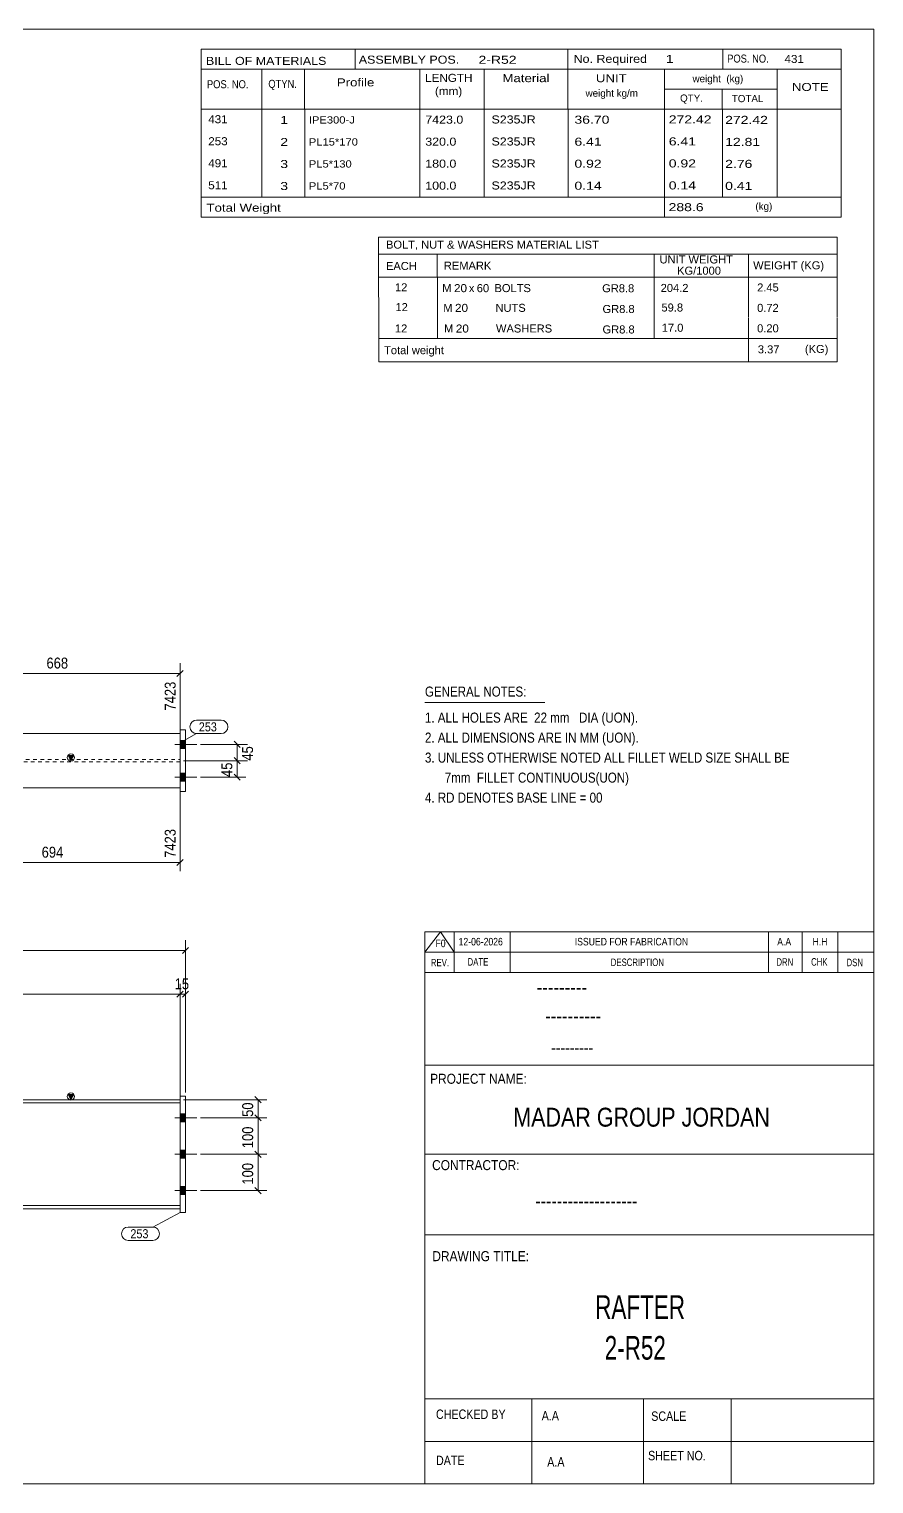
# Model space of a CAD drawing. Header units: millimetres. Extents: x 2 to 579, y 1 to 405.
# Drawn here: x 346.6 to 579, y 5 to 405 of the extents above; entities that cross this region are included whole.
import ezdxf

# ---------------------------------------------------------------- set-up
doc = ezdxf.new("R2010")
doc.units = ezdxf.units.MM
doc.linetypes.add('XKITLINE00', pattern=[0])
doc.linetypes.add('XKITLINE01', pattern=[4, 1, -1, 1, -1])
for name, color, linetype, lineweight in [('Bolt', 3, 'Continuous', 0), ('Dimensions', 7, 'Continuous', 0), ('DrawingSheet', 5, 'Continuous', 0), ('OtherObjectType', 7, 'Continuous', 0), ('Part', 2, 'Continuous', 0), ('PartMark', 7, 'Continuous', 0)]:
    doc.layers.add(name, color=color, linetype=linetype, lineweight=lineweight)
doc.styles.add('@ARIAL_UNICODE_MS_BOLD', font='ARIAL.TTF')
doc.styles.add('ARIAL', font='ARIAL.TTF')
doc.styles.add('ARIAL_NARROW', font='ARIALN.TTF')
doc.styles.add('COMIC_SANS_MS_BOLD', font='COMICBD.TTF')
doc.styles.add('SWIS721_EX_BT', font='ARIAL.TTF')
doc.styles.add('SWISSE', font='ARIAL.TTF')

# ---------------------------------------------------------------- blocks, each defined once
blk = doc.blocks.new('*A2')
at = {"layer": 'Bolt'}
for points in [[(389.63, 104.54), (388.13, 104.54), (388.13, 106.74), (389.63, 106.74)], [(389.63, 104.54), (388.13, 104.54), (388.13, 106.74), (389.63, 106.74)], [(389.63, 94.54), (388.13, 94.54), (388.13, 96.74), (389.63, 96.74)], [(389.63, 94.54), (388.13, 94.54), (388.13, 96.74), (389.63, 96.74)], [(389.63, 84.54), (388.13, 84.54), (388.13, 86.74), (389.63, 86.74)], [(389.63, 84.54), (388.13, 84.54), (388.13, 86.74), (389.63, 86.74)]]:
    blk.add_hatch(color=3, dxfattribs=at).paths.add_polyline_path(points, flags=17)
at = {"layer": 'Bolt', "color": 3, "linetype": 'XKITLINE00', "lineweight": 0}
for p, q in [((392.73, 105.64), (386.73, 105.64)), ((392.73, 105.64), (386.73, 105.64)), ((389.63, 106.74), (388.13, 106.74)), ((389.63, 106.74), (388.13, 106.74)), ((389.63, 104.54), (388.13, 104.54)), ((389.63, 104.54), (388.13, 104.54)), ((389.63, 96.74), (388.13, 96.74)), ((389.63, 96.74), (388.13, 96.74)), ((392.73, 95.64), (386.73, 95.64)), ((392.73, 95.64), (386.73, 95.64)), ((389.63, 94.54), (388.13, 94.54)), ((389.63, 94.54), (388.13, 94.54)), ((392.73, 85.64), (386.73, 85.64)), ((392.73, 85.64), (386.73, 85.64)), ((389.63, 86.74), (388.13, 86.74)), ((389.63, 86.74), (388.13, 86.74)), ((389.63, 84.54), (388.13, 84.54)), ((389.63, 84.54), (388.13, 84.54))]:
    blk.add_line(p, q, dxfattribs=at)
blk = doc.blocks.new('*A6')
at = {"layer": 'Part'}
blk.add_hatch(color=2, dxfattribs=at).paths.add_polyline_path([(357.33, 112.04), (358.93, 112.04), (358.13, 110.64)], flags=17)
at = {"layer": 'Part', "color": 2, "linetype": 'XKITLINE00', "lineweight": 0}
for p, q in [((358.13, 110.64), (357.33, 112.04)), ((357.33, 112.04), (358.93, 112.04)), ((358.93, 112.04), (358.13, 110.64)), ((105.75, 110.64), (68.45, 110.64)), ((68.45, 109.74), (105.75, 109.74)), ((189.69, 110.64), (105.85, 110.64)), ((105.85, 109.74), (189.69, 109.74)), ((273.64, 110.64), (189.79, 110.64)), ((189.79, 109.74), (273.64, 109.74)), ((388.13, 110.64), (273.74, 110.64)), ((273.74, 109.74), (388.13, 109.74)), ((105.75, 81.54), (68.45, 81.54)), ((105.75, 80.64), (68.45, 80.64)), ((189.69, 81.54), (105.85, 81.54)), ((189.69, 80.64), (105.85, 80.64)), ((273.64, 81.54), (189.79, 81.54)), ((273.64, 80.64), (189.79, 80.64)), ((388.13, 81.54), (273.74, 81.54)), ((388.13, 80.64), (273.74, 80.64))]:
    blk.add_line(p, q, dxfattribs=at)
at = {"layer": 'Part', "color": 7, "linetype": 'XKITLINE01', "lineweight": 0}
for p, q in [((68.45, 80.64), (68.45, 110.64)), ((388.13, 81.54), (388.13, 110.64)), ((388.13, 80.64), (388.13, 81.54))]:
    blk.add_line(p, q, dxfattribs=at)
at = {"layer": 'Part', "color": 2, "linetype": 'XKITLINE00', "lineweight": 0}
blk.add_circle((358.13, 111.54), 1, dxfattribs=at)
blk = doc.blocks.new('*A8')
at = {"layer": 'Part', "color": 2, "linetype": 'XKITLINE00', "lineweight": 0}
for p, q in [((388.13, 111.64), (389.63, 111.64)), ((388.13, 111.64), (388.13, 79.64)), ((389.63, 79.64), (389.63, 111.64)), ((389.63, 79.64), (388.13, 79.64)), ((388.13, 79.64), (388.13, 79.64)), ((389.63, 79.64), (389.63, 79.64))]:
    blk.add_line(p, q, dxfattribs=at)
at = {"layer": 'Part', "color": 7, "linetype": 'XKITLINE01', "lineweight": 0}
for p, q in [((388.13, 111.64), (388.13, 111.64)), ((389.63, 111.64), (388.13, 111.64)), ((389.63, 111.64), (389.63, 111.64)), ((388.13, 79.64), (389.63, 79.64))]:
    blk.add_line(p, q, dxfattribs=at)
blk = doc.blocks.new('*A16')
at = {"layer": 'Bolt'}
for points in [[(388.13, 209.44), (389.63, 209.44), (389.63, 207.24), (388.13, 207.24)], [(388.13, 209.44), (389.63, 209.44), (389.63, 207.24), (388.13, 207.24)], [(388.13, 209.44), (389.63, 209.44), (389.63, 207.24), (388.13, 207.24)], [(388.13, 200.44), (389.63, 200.44), (389.63, 198.24), (388.13, 198.24)], [(388.13, 200.44), (389.63, 200.44), (389.63, 198.24), (388.13, 198.24)], [(388.13, 200.44), (389.63, 200.44), (389.63, 198.24), (388.13, 198.24)]]:
    blk.add_hatch(color=3, dxfattribs=at).paths.add_polyline_path(points, flags=17)
at = {"layer": 'Bolt', "color": 3, "linetype": 'XKITLINE00', "lineweight": 0}
for p, q in [((392.73, 208.34), (386.73, 208.34)), ((392.73, 208.34), (386.73, 208.34)), ((392.73, 208.34), (386.73, 208.34)), ((389.63, 209.44), (388.13, 209.44)), ((389.63, 209.44), (388.13, 209.44)), ((389.63, 209.44), (388.13, 209.44)), ((389.63, 207.24), (388.13, 207.24)), ((389.63, 207.24), (388.13, 207.24)), ((389.63, 207.24), (388.13, 207.24)), ((389.63, 200.44), (388.13, 200.44)), ((389.63, 200.44), (388.13, 200.44)), ((389.63, 200.44), (388.13, 200.44)), ((392.73, 199.34), (386.73, 199.34)), ((392.73, 199.34), (386.73, 199.34)), ((392.73, 199.34), (386.73, 199.34)), ((389.63, 198.24), (388.13, 198.24)), ((389.63, 198.24), (388.13, 198.24)), ((389.63, 198.24), (388.13, 198.24))]:
    blk.add_line(p, q, dxfattribs=at)
blk = doc.blocks.new('*A20')
at = {"layer": 'Part'}
blk.add_hatch(color=2, dxfattribs=at).paths.add_polyline_path([(357.33, 205.24), (358.93, 205.24), (358.13, 203.84)], flags=17)
at = {"layer": 'Part', "color": 2, "linetype": 'XKITLINE00', "lineweight": 0}
for p, q in [((68.45, 211.34), (105.75, 211.34)), ((105.85, 211.34), (189.69, 211.34)), ((189.79, 211.34), (273.64, 211.34)), ((273.74, 211.34), (388.13, 211.34)), ((358.13, 203.84), (357.33, 205.24)), ((357.33, 205.24), (358.93, 205.24)), ((358.93, 205.24), (358.13, 203.84)), ((68.45, 196.34), (105.75, 196.34)), ((105.85, 196.34), (189.69, 196.34)), ((189.79, 196.34), (273.64, 196.34)), ((273.74, 196.34), (388.13, 196.34))]:
    blk.add_line(p, q, dxfattribs=at)
at = {"layer": 'Part', "color": 7, "linetype": 'XKITLINE01', "lineweight": 0}
for p, q in [((68.45, 196.34), (68.45, 211.34)), ((388.13, 196.34), (388.13, 211.34)), ((68.45, 204.16), (105.75, 204.16)), ((105.85, 204.16), (189.69, 204.16)), ((189.79, 204.16), (273.64, 204.16)), ((273.74, 204.16), (388.13, 204.16)), ((105.75, 203.51), (68.45, 203.51)), ((189.69, 203.51), (105.85, 203.51)), ((273.64, 203.51), (189.79, 203.51)), ((388.13, 203.51), (273.74, 203.51))]:
    blk.add_line(p, q, dxfattribs=at)
at = {"layer": 'Part', "color": 2, "linetype": 'XKITLINE00', "lineweight": 0}
blk.add_circle((358.13, 204.74), 1, dxfattribs=at)
blk = doc.blocks.new('*A22')
at = {"layer": 'Part', "color": 2, "linetype": 'XKITLINE00', "lineweight": 0}
for p, q in [((388.13, 212.34), (388.13, 212.34)), ((388.13, 195.34), (388.13, 212.34)), ((389.63, 212.34), (388.13, 212.34)), ((389.63, 212.34), (389.63, 212.34)), ((389.63, 195.34), (389.63, 212.34)), ((388.13, 195.34), (388.13, 195.34)), ((388.13, 195.34), (389.63, 195.34)), ((389.63, 195.34), (389.63, 195.34))]:
    blk.add_line(p, q, dxfattribs=at)
at = {"layer": 'Part', "color": 7, "linetype": 'XKITLINE01', "lineweight": 0}
for p, q in [((388.13, 212.34), (389.63, 212.34)), ((388.13, 195.34), (389.63, 195.34))]:
    blk.add_line(p, q, dxfattribs=at)
blk = doc.blocks.new('*A31')
at = {"layer": 'DrawingSheet', "color": 5, "linetype": 'XKITLINE00', "lineweight": 0}
for p, q in [((579, 405), (5, 405)), ((5, 405), (5, 5)), ((579, 5), (579, 405)), ((5, 5), (579, 5))]:
    blk.add_line(p, q, dxfattribs=at)
at = {"layer": 'DrawingSheet', "color": 5, "style": 'ARIAL', "width": 0.85}
blk.add_text('Tekla structures', height=2, rotation=90, dxfattribs=at).set_placement((4.5, 5.5))
blk = doc.blocks.new('*A32')
at = {"layer": 'OtherObjectType', "color": 7, "linetype": 'XKITLINE00', "lineweight": 0}
for p, q in [((442.76, 347.8), (442.75, 336.8)), ((442.76, 347.8), (568.88, 347.8)), ((568.88, 347.8), (568.88, 336.8)), ((442.75, 343.15), (568.88, 343.15)), ((458.87, 343.16), (458.87, 336.8)), ((518.57, 343.16), (518.57, 336.8)), ((544.47, 343.14), (544.47, 336.8)), ((442.76, 336.77), (442.76, 331.27)), ((442.77, 336.8), (568.88, 336.8)), ((458.92, 336.8), (458.92, 331.18)), ((518.57, 336.8), (518.57, 331.18)), ((544.5, 336.8), (544.5, 331.3)), ((568.88, 336.8), (568.88, 331.3)), ((442.79, 331.18), (442.79, 325.57)), ((458.95, 331.18), (458.95, 325.56)), ((518.57, 331.18), (518.57, 325.56)), ((544.5, 331.18), (544.5, 325.68)), ((568.88, 331.18), (568.88, 325.68)), ((442.79, 325.55), (442.79, 319.98)), ((458.95, 325.56), (458.95, 319.94)), ((518.57, 325.56), (518.57, 319.94)), ((544.5, 325.56), (544.5, 319.95)), ((568.88, 325.56), (568.88, 319.95)), ((568.88, 319.95), (442.75, 319.98)), ((442.78, 319.94), (442.78, 313.54)), ((442.85, 319.94), (568.87, 319.94)), ((544.5, 319.91), (544.5, 313.49)), ((568.87, 319.91), (568.87, 313.5)), ((442.77, 313.5), (568.87, 313.5))]:
    blk.add_line(p, q, dxfattribs=at)
at = {"layer": 'OtherObjectType', "color": 7, "style": 'ARIAL_NARROW'}
for s, width, p in [('BOLT, NUT & WASHERS MATERIAL LIST', 1.211571, (444.79, 344.64)), ('EACH', 1.211571, (444.78, 338.77)), ('REMARK', 1.211571, (460.7, 338.86)), ('UNIT WEIGHT', 1.211571, (520.03, 340.57)), ('WEIGHT (KG)', 1.211571, (545.78, 338.95)), (' KG/1000', 1.211571, (524.02, 337.48)), ('12', 1.211571, (447.26, 332.9)), ('M', 1.211571, (460.26, 332.7)), ('20', 1.275, (463.5, 332.68)), ('x', 1.211571, (467.58, 332.68)), ('60', 1.211571, (469.76, 332.67)), ('BOLTS', 1.211571, (474.63, 332.69)), ('GR8.8', 1.211571, (504.25, 332.64)), ('204.2', 1.211571, (520.34, 332.73)), ('2.45', 1.211571, (546.87, 332.86)), ('12', 1.211571, (447.4, 327.46)), ('M', 1.211571, (460.54, 327.26)), ('20', 1.275, (463.78, 327.24)), ('NUTS', 1.211571, (474.91, 327.26)), ('GR8.8', 1.211571, (504.35, 326.94)), ('59.8', 1.211571, (520.56, 327.35)), ('0.72', 1.211571, (546.87, 327.24)), ('17.0', 1.211571, (520.64, 321.79)), ('12', 1.211571, (447.24, 321.59)), ('M', 1.211571, (460.76, 321.59)), ('20', 1.275, (464, 321.57)), ('WASHERS', 1.211571, (475.04, 321.58)), ('GR8.8', 1.211571, (504.35, 321.32)), ('0.20', 1.211571, (546.87, 321.63)), ('Total weight', 1.211571, (444.26, 315.62)), ('3.37', 1.211571, (547.07, 315.85)), ('(KG)', 1.211571, (560.02, 315.95))]:
    blk.add_text(s, height=2.2, dxfattribs=dict(at, width=width)).set_placement(p)
blk = doc.blocks.new('*A33')
at = {"layer": 'OtherObjectType', "color": 7, "linetype": 'XKITLINE00', "lineweight": 0}
blk.add_line((455.5, 219.82), (488.5, 219.82), dxfattribs=at)
at = {"layer": 'OtherObjectType', "color": 7, "style": 'ARIAL_NARROW', "width": 1.008832}
for s, p in [('GENERAL NOTES:', (455.5, 221.47)), ('1. ALL HOLES ARE  22 mm   DIA (UON).', (455.5, 214.32)), ('2. ALL DIMENSIONS ARE IN MM (UON).', (455.5, 208.82)), ('3. UNLESS OTHERWISE NOTED ALL FILLET WELD SIZE SHALL BE', (455.5, 203.32)), ('7mm  FILLET CONTINUOUS(UON)', (460.95, 197.82)), ('4. RD DENOTES BASE LINE = 00', (455.5, 192.32))]:
    blk.add_text(s, height=2.75, dxfattribs=at).set_placement(p)
blk = doc.blocks.new('*A34')
at = {"layer": 'OtherObjectType', "color": 7, "linetype": 'XKITLINE00', "lineweight": 0}
for p, q in [((455.5, 156.76), (579, 156.76)), ((455.5, 151.21), (459.82, 156.76)), ((455.5, 151.21), (455.5, 156.76)), ((459.82, 156.76), (463.53, 151.21)), ((463.53, 151.21), (463.53, 156.76)), ((478.97, 151.21), (478.97, 156.76)), ((549.98, 151.21), (549.98, 156.76)), ((559.24, 151.21), (559.24, 156.76)), ((569.12, 151.21), (569.12, 156.76)), ((579, 151.21), (579, 156.76)), ((455.5, 151.21), (579, 151.21)), ((455.5, 145.65), (455.5, 151.21)), ((459.21, 151.21), (579, 151.21)), ((463.53, 145.65), (463.53, 151.21)), ((478.97, 145.65), (478.97, 151.21)), ((549.98, 145.65), (549.98, 151.21)), ((559.24, 145.65), (559.24, 151.21)), ((569.12, 145.65), (569.12, 151.21)), ((579, 145.65), (579, 151.21))]:
    blk.add_line(p, q, dxfattribs=at)
at = {"layer": 'OtherObjectType', "color": 7, "style": 'ARIAL_NARROW'}
for s, height, width, p in [('F0', 2.058, 1.008832, (458.4, 152.59)), ('12-06-2026', 2.058, 1.008832, (464.76, 153.06)), ('ISSUED FOR FABRICATION', 2.0583, 1.008832, (496.71, 153.06)), ('A.A', 2.058, 1.008832, (552.4, 153.06)), ('H.H', 2.058, 1.008832, (562.13, 153.06)), ('REV.', 2.058, 0.907949, (457.13, 147.31)), ('DATE', 2.058, 0.907949, (467.23, 147.5)), ('DESCRIPTION', 2.0583, 0.907949, (506.61, 147.39)), ('DRN', 2.058, 0.907949, (552.17, 147.47)), ('CHK', 2.058, 0.907949, (561.72, 147.5)), ('DSN', 2.058, 0.907949, (571.47, 147.35))]:
    blk.add_text(s, height=height, dxfattribs=dict(at, width=width)).set_placement(p)
blk = doc.blocks.new('*A36')
at = {"layer": 'OtherObjectType', "color": 2, "linetype": 'XKITLINE00', "lineweight": 0}
for p, q in [((455.5, 145.65), (579, 145.65)), ((455.5, 5), (455.5, 145.64)), ((578.98, 145.64), (579, 5)), ((579, 120.14), (455.5, 120.14)), ((455.5, 95.63), (579, 95.63)), ((579, 73.49), (455.5, 73.49)), ((579, 28.4), (455.5, 28.4)), ((484.94, 28.4), (484.94, 5)), ((515.62, 5), (515.62, 28.4)), ((539.75, 5), (539.75, 28.4)), ((579, 16.7), (455.5, 16.7)), ((579, 5), (455.5, 5))]:
    blk.add_line(p, q, dxfattribs=at)
at = {"layer": 'OtherObjectType', "color": 4, "style": '@ARIAL_UNICODE_MS_BOLD', "width": 0.85}
blk.add_text('---------', height=3.9, dxfattribs=at).set_placement((486.23, 139.59))
at = {"layer": 'OtherObjectType', "color": 7, "style": 'ARIAL', "width": 0.85}
for s, height, p in [('----------', 3.9, (488.56, 131.77)), ('---------', 3.25, (490.21, 123.31))]:
    blk.add_text(s, height=height, dxfattribs=at).set_placement(p)
at = {"layer": 'OtherObjectType', "color": 3, "width": 0.85}
for s, style, p in [('PROJECT NAME:', 'SWIS721_EX_BT', (456.92, 115.01)), ('CONTRACTOR:', 'SWISSE', (457.47, 91.27)), ('DRAWING TITLE:', 'SWIS721_EX_BT', (457.53, 66.24))]:
    blk.add_text(s, height=2.7618, dxfattribs=dict(at, style=style)).set_placement(p)
at = {"layer": 'OtherObjectType', "color": 7, "width": 0.85}
for s, height, p in [('MADAR GROUP JORDAN', 5.2, (479.79, 103.23)), ('CHECKED BY', 2.592, (458.53, 22.86)), ('A.A', 2.592, (487.61, 22.45)), ('SCALE', 2.592, (517.74, 22.33)), ('DATE', 2.592, (458.54, 10.16)), ('A.A', 2.592, (489.14, 9.76)), ('SHEET NO.', 2.592, (516.87, 11.49))]:
    blk.add_text(s, height=height, dxfattribs=at).set_placement(p)
at = {"layer": 'OtherObjectType', "color": 1}
for s, height, style, width, p in [('-------------------', 3.9, 'COMIC_SANS_MS_BOLD', 0.85, (485.87, 80.86)), ('RAFTER', 6.5, 'ARIAL', 0.68, (502.34, 50.37)), ('2-R52', 6.5, 'ARIAL', 0.68, (504.95, 39.17))]:
    blk.add_text(s, height=height, dxfattribs=dict(at, style=style, width=width)).set_placement(p)
blk = doc.blocks.new('*A37')
at = {"layer": 'OtherObjectType', "color": 7, "linetype": 'XKITLINE00', "lineweight": 0}
for p, q in [((393.98, 399.5), (569.98, 399.5)), ((393.98, 399.5), (393.98, 388.5)), ((436.26, 399.42), (436.26, 393.87)), ((494.85, 394), (494.85, 399.5)), ((537.43, 393.96), (537.43, 399.42)), ((569.98, 394), (569.98, 399.5)), ((393.98, 394), (569.98, 394)), ((410.64, 394), (410.64, 383)), ((422.4, 393.98), (422.4, 383.03)), ((454.12, 393.99), (454.13, 383)), ((471.78, 393.98), (471.78, 383)), ((494.85, 393.98), (494.85, 383)), ((521.43, 394), (521.43, 383)), ((552.42, 394), (552.42, 383)), ((569.98, 394), (569.98, 388.5)), ((393.98, 388.5), (393.98, 383)), ((521.45, 388.52), (552.45, 388.52)), ((537.28, 388.52), (537.28, 383)), ((569.98, 388.5), (569.98, 383)), ((393.98, 383), (569.98, 383)), ((393.98, 383), (393.98, 376.95)), ((410.63, 383), (410.63, 376.95)), ((422.44, 382.99), (422.44, 376.95)), ((454.12, 383), (454.11, 376.95)), ((471.79, 383), (471.79, 376.95)), ((494.87, 383), (494.87, 376.95)), ((521.44, 383), (521.44, 376.95)), ((537.33, 382.95), (537.33, 376.95)), ((552.43, 383), (552.43, 376.95)), ((569.98, 383), (569.98, 376.95)), ((393.98, 376.95), (393.98, 370.9)), ((410.63, 376.95), (410.63, 370.9)), ((422.44, 376.94), (422.44, 370.9)), ((454.12, 376.95), (454.11, 370.9)), ((471.79, 376.95), (471.79, 370.9)), ((494.87, 376.95), (494.87, 370.9)), ((521.44, 376.95), (521.44, 370.9)), ((537.33, 376.9), (537.33, 370.9)), ((552.43, 376.95), (552.43, 370.9)), ((569.98, 376.95), (569.98, 370.9)), ((393.98, 370.9), (393.98, 364.85)), ((410.63, 370.9), (410.63, 364.85)), ((422.44, 370.89), (422.44, 364.85)), ((454.12, 370.9), (454.11, 364.85)), ((471.79, 370.9), (471.79, 364.85)), ((494.87, 370.9), (494.87, 364.85)), ((521.44, 370.9), (521.44, 364.85)), ((537.33, 370.85), (537.33, 364.85)), ((552.43, 370.9), (552.43, 364.85)), ((569.98, 370.9), (569.98, 364.85)), ((393.98, 364.85), (393.98, 358.8)), ((410.63, 364.85), (410.63, 358.8)), ((422.44, 364.84), (422.44, 358.8)), ((454.12, 364.85), (454.11, 358.8)), ((471.79, 364.85), (471.79, 358.8)), ((494.87, 364.85), (494.87, 358.8)), ((521.44, 364.85), (521.44, 358.8)), ((537.33, 364.8), (537.33, 358.8)), ((552.43, 364.85), (552.43, 358.8)), ((569.98, 364.85), (569.98, 358.8)), ((393.98, 358.8), (569.98, 358.8)), ((393.98, 358.8), (393.98, 353.3)), ((521.44, 358.8), (521.44, 353.3)), ((569.98, 358.8), (569.98, 353.3)), ((393.98, 353.3), (569.98, 353.3))]:
    blk.add_line(p, q, dxfattribs=at)
at = {"layer": 'OtherObjectType', "color": 7, "style": 'ARIAL_NARROW'}
for s, height, width, p in [('BILL OF MATERIALS', 2.2, 1.36, (395.25, 395.16)), ('ASSEMBLY POS.', 2.2, 1.36, (437.3, 395.5)), ('2-R52', 2.2, 1.525501, (470.23, 395.46)), ('No. Required', 2.2, 1.36, (496.39, 395.72)), ('1', 2.2, 1.525501, (521.75, 395.72)), ('POS. NO.', 2.2, 1.02, (538.63, 395.79)), ('431', 2.2, 1.270501, (554.4, 395.69)), ('LENGTH', 2.2, 1.275, (455.54, 390.49)), ('Material', 2.2, 1.445, (476.81, 390.41)), ('UNIT', 2.2, 1.445, (502.52, 390.4)), ('weight  (kg)', 1.98, 1.19, (529.11, 390.39)), ('POS. NO.', 2.2, 1.02, (395.53, 388.74)), ('QTYN.', 2.2, 1.02, (412.42, 388.84)), ('Profile', 2.2, 1.445, (431.26, 389.25)), ('(mm)', 2.2, 1.275, (458.26, 386.86)), ('weight kg/m', 1.98, 1.19, (499.69, 386.4)), ('NOTE', 2.2, 1.445, (556.44, 387.99)), ('QTY.', 1.98, 1.19, (525.68, 385.03)), ('TOTAL', 1.98, 1.19, (539.9, 384.91)), ('431', 2.2, 1.270501, (395.89, 379.12)), ('1', 2.2, 1.525501, (415.71, 378.91)), ('IPE300-J', 1.98, 1.355501, (423.56, 379.04)), ('7423.0', 2.2, 1.355501, (455.59, 379.01)), ('S235JR', 2.2, 1.355501, (473.81, 379.05)), ('36.70', 2.2, 1.525501, (496.62, 378.99)), ('272.42', 2.2, 1.525501, (522.57, 379.07)), ('272.42', 2.2, 1.525501, (538.08, 378.94)), ('253', 2.2, 1.270501, (395.89, 373.07)), ('2', 2.2, 1.525501, (415.71, 372.86)), ('PL15*170', 1.98, 1.355501, (423.56, 372.99)), ('320.0', 2.2, 1.355501, (455.59, 372.96)), ('S235JR', 2.2, 1.355501, (473.81, 373)), ('6.41', 2.2, 1.525501, (496.62, 372.94)), ('6.41', 2.2, 1.525501, (522.57, 373.02)), ('12.81', 2.2, 1.525501, (538.08, 372.89)), ('491', 2.2, 1.270501, (395.89, 367.02)), ('3', 2.2, 1.525501, (415.71, 366.81)), ('PL5*130', 1.98, 1.355501, (423.56, 366.94)), ('180.0', 2.2, 1.355501, (455.59, 366.91)), ('S235JR', 2.2, 1.355501, (473.81, 366.95)), ('0.92', 2.2, 1.525501, (496.62, 366.89)), ('0.92', 2.2, 1.525501, (522.57, 366.97)), ('2.76', 2.2, 1.525501, (538.08, 366.84)), ('511', 2.2, 1.270501, (395.89, 360.97)), ('3', 2.2, 1.525501, (415.71, 360.76)), ('PL5*70', 1.98, 1.355501, (423.56, 360.89)), ('100.0', 2.2, 1.355501, (455.59, 360.86)), ('S235JR', 2.2, 1.355501, (473.81, 360.9)), ('0.14', 2.2, 1.525501, (496.62, 360.84)), ('0.14', 2.2, 1.525501, (522.57, 360.92)), ('0.41', 2.2, 1.525501, (538.08, 360.79)), ('Total Weight', 2.2, 1.445, (395.4, 354.79)), ('288.6', 2.2, 1.525501, (522.52, 354.94)), ('(kg)', 1.98, 1.19, (546.4, 355.31))]:
    blk.add_text(s, height=height, dxfattribs=dict(at, width=width)).set_placement(p)
blk = doc.blocks.new('*A39')
at = {"layer": 'Dimensions', "color": 7, "linetype": 'XKITLINE00', "lineweight": 0}
for p, q in [((67.8, 152.48), (66.1, 150.79)), ((66.95, 112.64), (66.95, 154.49)), ((390.47, 152.48), (388.78, 150.79)), ((389.63, 112.64), (389.63, 154.49)), ((66.95, 151.64), (389.63, 151.64))]:
    blk.add_line(p, q, dxfattribs=at)
at = {"layer": 'Dimensions', "color": 3}
for p in [(66.95, 151.64), (389.63, 151.64)]:
    blk.add_point(p, dxfattribs=at)
at = {"layer": 'Dimensions', "color": 3, "style": 'ARIAL', "width": 0.85}
blk.add_text('7453', height=3, dxfattribs=at).set_placement((223.84, 152.99))
blk = doc.blocks.new('*A41')
at = {"layer": 'Dimensions', "color": 7, "linetype": 'XKITLINE00', "lineweight": 0}
for p, q in [((69.3, 140.48), (67.6, 138.79)), ((68.45, 111.64), (68.45, 142.49)), ((388.97, 140.48), (387.28, 138.79)), ((388.13, 111.64), (388.13, 142.49)), ((68.45, 139.64), (388.13, 139.64))]:
    blk.add_line(p, q, dxfattribs=at)
at = {"layer": 'Dimensions', "color": 3}
for p in [(68.45, 139.64), (388.13, 139.64)]:
    blk.add_point(p, dxfattribs=at)
at = {"layer": 'Dimensions', "color": 3, "style": 'ARIAL', "width": 0.85}
blk.add_text('7423', height=3, dxfattribs=at).set_placement((223.84, 140.99))
blk = doc.blocks.new('*A42')
at = {"layer": 'Dimensions', "color": 7, "linetype": 'XKITLINE00', "lineweight": 0}
for p, q in [((388.97, 140.48), (387.28, 138.79)), ((388.13, 111.64), (388.13, 142.49)), ((390.47, 140.48), (388.78, 138.79)), ((389.63, 112.64), (389.63, 142.49)), ((388.13, 139.64), (389.63, 139.64))]:
    blk.add_line(p, q, dxfattribs=at)
at = {"layer": 'Dimensions', "color": 3}
for p in [(388.13, 139.64), (389.63, 139.64)]:
    blk.add_point(p, dxfattribs=at)
at = {"layer": 'Dimensions', "color": 3, "style": 'ARIAL', "width": 0.85}
blk.add_text('15', height=3, dxfattribs=at).set_placement((386.65, 140.99))
blk = doc.blocks.new('*A45')
at = {"layer": 'Dimensions', "color": 7, "linetype": 'XKITLINE00', "lineweight": 0}
for p, q in [((408.74, 96.48), (410.44, 94.79)), ((393.73, 95.64), (411.99, 95.64)), ((409.59, 85.64), (409.59, 95.64)), ((393.73, 85.64), (411.99, 85.64)), ((408.74, 86.48), (410.44, 84.79))]:
    blk.add_line(p, q, dxfattribs=at)
at = {"layer": 'Dimensions', "color": 3}
for p in [(409.59, 95.64), (409.59, 85.64)]:
    blk.add_point(p, dxfattribs=at)
at = {"layer": 'Dimensions', "color": 3, "style": 'ARIAL', "width": 0.85}
blk.add_text('100', height=3, rotation=90.0002, dxfattribs=at).set_placement((408.24, 87.3))
blk = doc.blocks.new('*A46')
at = {"layer": 'Dimensions', "color": 7, "linetype": 'XKITLINE00', "lineweight": 0}
for p, q in [((393.73, 105.64), (411.99, 105.64)), ((408.74, 106.48), (410.44, 104.79)), ((409.59, 95.64), (409.59, 105.64)), ((408.74, 96.48), (410.44, 94.79)), ((393.73, 95.64), (411.99, 95.64))]:
    blk.add_line(p, q, dxfattribs=at)
at = {"layer": 'Dimensions', "color": 3}
for p in [(409.59, 105.64), (409.59, 95.64)]:
    blk.add_point(p, dxfattribs=at)
at = {"layer": 'Dimensions', "color": 3, "style": 'ARIAL', "width": 0.85}
blk.add_text('100', height=3, rotation=90.0002, dxfattribs=at).set_placement((408.24, 97.3))
blk = doc.blocks.new('*A47')
at = {"layer": 'Dimensions', "color": 7, "linetype": 'XKITLINE00', "lineweight": 0}
for p, q in [((389.13, 110.64), (411.99, 110.64)), ((408.74, 111.48), (410.44, 109.79)), ((409.59, 105.64), (409.59, 110.64)), ((393.73, 105.64), (411.99, 105.64)), ((408.74, 106.48), (410.44, 104.79))]:
    blk.add_line(p, q, dxfattribs=at)
at = {"layer": 'Dimensions', "color": 3}
for p in [(409.59, 110.64), (409.59, 105.64)]:
    blk.add_point(p, dxfattribs=at)
at = {"layer": 'Dimensions', "color": 3, "style": 'ARIAL', "width": 0.85}
blk.add_text('50', height=3, rotation=90.0002, dxfattribs=at).set_placement((408.24, 105.91))
blk = doc.blocks.new('*A54')
at = {"layer": 'PartMark', "color": 7, "linetype": 'XKITLINE00', "lineweight": 0}
for p, q in [((388.13, 79.64), (380.64, 75.63)), ((373.88, 75.63), (380.64, 75.63)), ((373.88, 71.93), (380.64, 71.93))]:
    blk.add_line(p, q, dxfattribs=at)
for centre, start, end in [((373.88, 73.78), 90, 270), ((380.64, 73.78), 270, 90)]:
    blk.add_arc(centre, 1.85, start, end, dxfattribs=at)
at = {"layer": 'PartMark', "color": 3, "style": 'ARIAL', "width": 0.85}
blk.add_text('253', height=2.5, dxfattribs=at).set_placement((374.48, 72.53))
blk = doc.blocks.new('*A72')
at = {"layer": 'Dimensions', "color": 7, "linetype": 'XKITLINE00', "lineweight": 0}
for p, q in [((322.21, 228.68), (320.51, 226.99)), ((321.36, 208.2), (321.36, 230.69)), ((388.97, 228.68), (387.28, 226.99)), ((388.13, 212.34), (388.13, 230.69)), ((321.36, 227.84), (388.13, 227.84))]:
    blk.add_line(p, q, dxfattribs=at)
at = {"layer": 'Dimensions', "color": 3}
for p in [(321.36, 227.84), (388.13, 227.84)]:
    blk.add_point(p, dxfattribs=at)
at = {"layer": 'Dimensions', "color": 3, "style": 'ARIAL', "width": 0.85}
blk.add_text('668', height=3, dxfattribs=at).set_placement((351.4, 229.19))
blk.add_text('7423', height=3, rotation=90.0002, dxfattribs=at).set_placement((386.93, 217.64))
blk = doc.blocks.new('*A79')
at = {"layer": 'Dimensions', "color": 7, "linetype": 'XKITLINE00', "lineweight": 0}
for p, q in [((318.69, 196.47), (318.69, 173.44)), ((388.13, 195.34), (388.13, 173.44)), ((319.54, 176.68), (317.84, 174.99)), ((388.97, 176.68), (387.28, 174.99)), ((318.69, 175.84), (388.13, 175.84))]:
    blk.add_line(p, q, dxfattribs=at)
at = {"layer": 'Dimensions', "color": 3}
for p in [(318.69, 175.84), (388.13, 175.84)]:
    blk.add_point(p, dxfattribs=at)
at = {"layer": 'Dimensions', "color": 3, "style": 'ARIAL', "width": 0.85}
blk.add_text('7423', height=3, rotation=90.0002, dxfattribs=at).set_placement((386.93, 177.14))
blk.add_text('694', height=3, dxfattribs=at).set_placement((350.07, 177.19))
blk = doc.blocks.new('*A82')
at = {"layer": 'Dimensions', "color": 7, "linetype": 'XKITLINE00', "lineweight": 0}
for p, q in [((403.02, 204.68), (404.71, 202.99)), ((389.13, 203.84), (406.26, 203.84)), ((403.02, 200.18), (404.71, 198.49)), ((403.86, 199.34), (403.86, 203.84)), ((393.73, 199.34), (406.26, 199.34))]:
    blk.add_line(p, q, dxfattribs=at)
at = {"layer": 'Dimensions', "color": 3}
for p in [(403.86, 203.84), (403.86, 199.34)]:
    blk.add_point(p, dxfattribs=at)
at = {"layer": 'Dimensions', "color": 3, "style": 'ARIAL', "width": 0.85}
blk.add_text('45', height=3, rotation=90.0002, dxfattribs=at).set_placement((402.51, 199.36))
blk = doc.blocks.new('*A83')
at = {"layer": 'Dimensions', "color": 7, "linetype": 'XKITLINE00', "lineweight": 0}
for p, q in [((393.73, 208.34), (406.71, 208.34)), ((403.02, 209.18), (404.71, 207.49)), ((403.86, 203.84), (403.86, 208.34)), ((403.02, 204.68), (404.71, 202.99)), ((389.13, 203.84), (406.71, 203.84))]:
    blk.add_line(p, q, dxfattribs=at)
at = {"layer": 'Dimensions', "color": 3}
for p in [(403.86, 208.34), (403.86, 203.84)]:
    blk.add_point(p, dxfattribs=at)
at = {"layer": 'Dimensions', "color": 3, "style": 'ARIAL', "width": 0.85}
blk.add_text('45', height=3, rotation=90.0002, dxfattribs=at).set_placement((408.21, 203.86))
blk = doc.blocks.new('*A90')
at = {"layer": 'PartMark', "color": 7, "linetype": 'XKITLINE00', "lineweight": 0}
for p, q in [((392.7, 215), (399.46, 215)), ((388.45, 208.91), (392.7, 211.3)), ((392.7, 211.3), (399.46, 211.3))]:
    blk.add_line(p, q, dxfattribs=at)
for centre, start, end in [((392.7, 213.15), 90, 270), ((399.46, 213.15), 270, 90)]:
    blk.add_arc(centre, 1.85, start, end, dxfattribs=at)
at = {"layer": 'PartMark', "color": 3, "style": 'ARIAL', "width": 0.85}
blk.add_text('253', height=2.5, dxfattribs=at).set_placement((393.3, 211.9))

msp = doc.modelspace()

# ---------------------------------------------------------------- block references
at = {"lineweight": 0}
for name in ['*A31', '*A37', '*A32', '*A72', '*A33', '*A22', '*A90', '*A16', '*A83', '*A82', '*A79', '*A39', '*A34', '*A41', '*A36', '*A42', '*A8', '*A47', '*A2', '*A46', '*A45', '*A54']:
    msp.add_blockref(name, (0, 0), dxfattribs=at)
at = {"layer": 'Part', "lineweight": 0}
for name in ['*A20', '*A6']:
    msp.add_blockref(name, (0, 0), dxfattribs=at)

doc.saveas('drawing.dxf')
